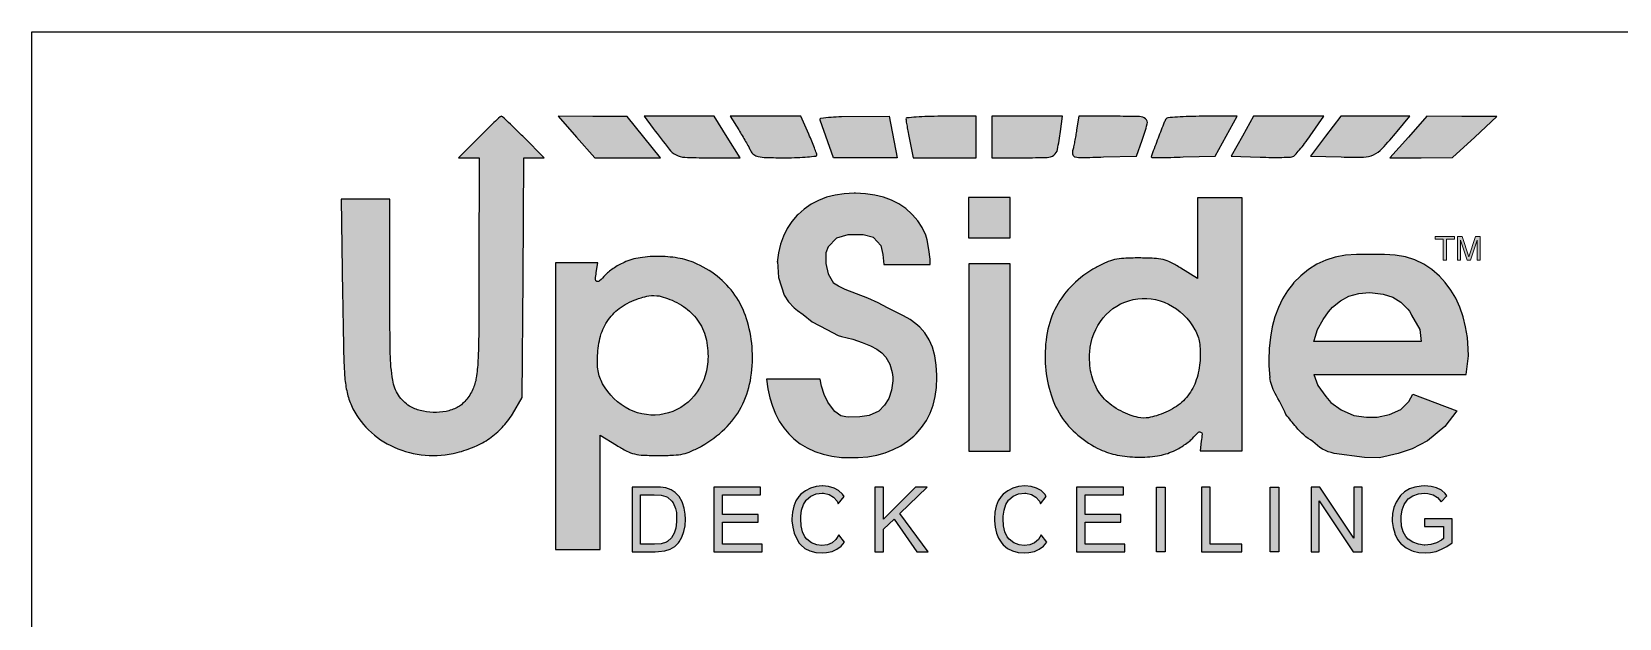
# Model space of a CAD drawing. Extents: x 0 to 216, y -5 to 280.
# Drawn here: x 0 to 123.5, y 234.3 to 280 of the extents above; entities that cross this region are included whole.
import ezdxf

# ---------------------------------------------------------------- set-up
doc = ezdxf.new("R2010")
doc.units = 0
doc.header["$LTSCALE"] = 10
doc.header["$MEASUREMENT"] = 0
doc.layers.get('0').update_dxf_attribs({"linetype": 'CONTINUOUS'})
doc.layers.add('Company LOGO$0$CADdetails-2-HATCH', color=8, linetype='CONTINUOUS', lineweight=5)
doc.layers.add('Company LOGO$0$CADdetails-8-NONPLOT', color=190, linetype='CONTINUOUS', plot=False)
doc.layers.add('Company LOGO$0$CADdetails-9-TITLEBLOCK', color=7, linetype='CONTINUOUS')

# ---------------------------------------------------------------- blocks, each defined once
blk = doc.blocks.new('Company LOGO')
at = {"layer": 'Company LOGO$0$CADdetails-2-HATCH'}
h = blk.add_hatch(color=256, dxfattribs=at)
h.dxf.hatch_style = 1
h.set_gradient(color1=(19, 55, 126), color2=(19, 55, 126), tint=1)
h.paths.add_polyline_path([(63, 273.4, 0.021493), (61.4, 273.28, 0.386009), (61.34, 273.12), (62.4, 270.19), (67.35, 270.19), (66.72, 273.42)])
h.paths.add_polyline_path([(24.36, 253.07, 0.037005), (24.54, 251.92, 0.047584), (24.87, 250.9, 0.097156), (26.21, 249, 0.087278), (28.21, 247.65, 0.084394), (30.61, 247.04, 0.082746), (33.1, 247.24, 0.039468), (34.47, 247.71, 0.050701), (35.63, 248.35, 0.052665), (36.6, 249.19, 0.063684), (37.62, 250.61), (38.15, 251.52), (38.23, 260.81), (38.3, 270.19), (39.09, 270.19), (39.87, 270.19), (38.28, 271.8, 0.004046), (37.65, 272.42, 0.006325), (37.11, 272.94, 0.002225), (36.63, 273.38, 0.187004), (36.54, 273.42, 0.187004), (36.45, 273.38, 0.002225), (35.97, 272.94, 0.006325), (35.43, 272.42, 0.004046), (34.81, 271.8), (33.21, 270.19), (34.01, 270.19), (34.81, 270.19), (34.8, 261.7, -0.001228), (34.78, 256.6, -0.0111), (34.72, 254.37, -0.025745), (34.59, 253.06, -0.068426), (34.32, 252.17, -0.035575), (34.08, 251.72, -0.063896), (33.48, 251.01, -0.067542), (33.1, 250.75, -0.073553), (32.24, 250.45, -0.053627), (31.23, 250.37, -0.053796), (30.23, 250.51, -0.075588), (29.4, 250.86, -0.114163), (28.54, 251.7, -0.100994), (28.09, 252.87, -0.037834), (27.9, 254.95, -0.003687), (27.86, 260.02), (27.86, 266.97), (25.98, 266.97), (24.09, 266.97), (24.19, 259.59, 0.001374), (24.27, 254.95, 0.014772)])
h.paths.add_polyline_path([(44.19, 260.61, 0.024475), (44.72, 261.16, -0.026424), (45.25, 261.56, -0.018147), (45.67, 261.83, -0.022448), (46.09, 262.04, -0.070607), (47.34, 262.41, -0.042334), (48.9, 262.51, -0.041926), (50.47, 262.35, -0.061951), (51.79, 261.92, -0.067236), (53.54, 260.8, -0.07524), (54.86, 259.29, -0.072345), (55.7, 257.41, -0.056046), (56.07, 255.19, -0.058933), (55.92, 252.83, -0.076377), (55.21, 250.78, -0.078413), (53.93, 249.09, -0.066301), (52.13, 247.75, -0.028219), (51.09, 247.25, -0.066749), (49.95, 247.04, -0.012008), (48.79, 247.01, -0.011184), (47.6, 247.04, -0.076174), (46.51, 247.25, -0.026953), (45.51, 247.81), (44.23, 248.6), (44.23, 244.15), (44.23, 239.7), (42.49, 239.7), (40.76, 239.7), (40.76, 250.85), (40.76, 262.01), (42.4, 262.01), (44.04, 262.01), (43.93, 261.27, 0.025786), (43.87, 260.72, 0.341586), (43.98, 260.56, 0.271765)])
h.paths.add_polyline_path([(44.98, 257.73, -0.087906), (46.01, 258.66, -0.065753), (47.41, 259.29, -0.028459), (48.43, 259.54, -0.026466), (49.46, 259.24, -0.074693), (50.89, 258.49, -0.093173), (51.92, 257.4, -0.091427), (52.5, 255.99, -0.069202), (52.61, 254.31, -0.153996), (51.56, 251.67, -0.171742), (49.22, 250.25, -0.17006), (46.49, 250.6, -0.160966), (44.34, 252.76, -0.076107), (44.07, 253.6, -0.037438), (44.02, 254.2, -0.017221), (44.04, 254.98, -0.064559), (44.32, 256.5, -0.087512)], flags=16)
h.paths.add_polyline_path([(105.69, 270.19), (108.12, 270.19), (110.55, 270.2), (112.29, 271.79), (114.02, 273.39), (111.29, 273.4), (108.57, 273.42), (107.13, 271.8)])
h.paths.add_polyline_path([(104.42, 270.42, 0.099231), (105.08, 270.9, 0.012338), (106.26, 272.24), (107.25, 273.42), (104.56, 273.42), (101.87, 273.42), (100.68, 271.87), (99.5, 270.32), (101.9, 270.25, 0.013222), (103.63, 270.24, 0.101611)])
h.paths.add_polyline_path([(97.28, 270.22, 0.004017), (97.95, 270.24, 0.084588), (98.14, 270.28, 0.121359), (98.29, 270.38, 0.008027), (98.65, 270.8, 0.011232), (99.05, 271.31, 0.008143), (99.48, 271.9), (100.54, 273.42), (97.81, 273.42), (95.08, 273.42), (94.21, 271.87), (93.34, 270.32), (95.6, 270.24, 0.004622), (96.49, 270.22, 0.006499)])
h.paths.add_polyline_path([(89.15, 273.36, 0.0048), (88.4, 273.3, 0.3135), (88.24, 273.21, 0.001515), (87.65, 271.71, 0.000677), (87.15, 270.41, 0.091302), (87.12, 270.25, 0.413802), (87.15, 270.22, 0.000794), (87.85, 270.22, 0.004441), (88.65, 270.22, 0.002661), (89.61, 270.25), (92.09, 270.32), (92.95, 271.87), (93.81, 273.42), (91.1, 273.42, 0.006579), (90.05, 273.4, 0.010254)])
h.paths.add_polyline_path([(86.4, 271.56, 0.016967), (86.8, 272.82, 0.294035), (86.67, 273.22, 0.170178), (86.2, 273.39, 0.005662), (84.18, 273.42), (81.48, 273.42), (81.31, 272.36, -0.004104), (81.24, 271.92, -0.003548), (81.15, 271.45, -0.006828), (80.99, 270.65, 0.099352), (81.02, 270.42, 0.375851), (81.26, 270.2, 0.003367), (83.41, 270.25), (85.96, 270.32)])
h.paths.add_polyline_path([(79.54, 270.4, 0.191615), (79.82, 270.83, 0.014504), (80.05, 272.24), (80.21, 273.42), (77.47, 273.42), (74.72, 273.42), (74.72, 271.8), (74.72, 270.19), (77.19, 270.19, 0.007724), (79.01, 270.22, 0.14847)])
h.paths.add_polyline_path([(73.48, 271.8), (73.48, 273.42), (70.76, 273.42, 0.007103), (69.71, 273.4, 0.011798), (68.83, 273.36, 0.005473), (68.1, 273.29, 0.474365), (68.02, 273.19, 0.00306), (68.11, 272.65, 0.006216), (68.27, 271.79), (68.59, 270.19), (71.04, 270.19), (73.48, 270.19)])
h.paths.add_polyline_path([(60.37, 270.26, 0.007459), (61.01, 270.32, 0.379893), (61.09, 270.41, 0.066455), (61.07, 270.52, 0.014024), (60.71, 271.47, 0.00534), (60.47, 272.02), (59.85, 273.42), (57.11, 273.42), (54.36, 273.42), (55.01, 272.36, -0.004274), (55.28, 271.92, -0.003871), (55.55, 271.45, -0.007056), (55.98, 270.69, 0.27854), (56.67, 270.22, 0.006133), (58.65, 270.19, 0.008346), (59.58, 270.21, 0.013842)])
h.paths.add_polyline_path([(55.12, 270.19), (54.11, 271.8), (53.1, 273.42), (50.38, 273.42), (47.66, 273.42), (48.36, 272.47, 0.007179), (49.59, 270.87, 0.103353), (50.14, 270.41, 0.113737), (50.81, 270.23, 0.009418), (52.62, 270.19)])
h.paths.add_polyline_path([(48.94, 270.19), (47.64, 271.8), (46.33, 273.41), (43.65, 273.41), (40.97, 273.42), (42.4, 271.8), (43.82, 270.19), (46.38, 270.19)])
h = blk.add_hatch(color=256, dxfattribs=at)
h.dxf.hatch_style = 1
h.set_gradient(color1=(147, 149, 152), color2=(147, 149, 152), tint=1)
h.paths.add_polyline_path([(110.72, 264.07), (109.22, 264.07), (109.22, 263.96), (109.22, 263.85), (109.84, 263.85), (109.84, 262.22), (110.09, 262.22), (110.09, 263.85), (110.72, 263.85), (110.72, 263.96)])
h.paths.add_polyline_path([(111.3, 264.07), (110.94, 264.07), (110.94, 262.22), (111.19, 262.22), (111.19, 263.78), (111.71, 262.22), (111.95, 262.22), (112.48, 263.78), (112.48, 262.22), (112.72, 262.22), (112.72, 264.07), (112.36, 264.07), (111.83, 262.49)])
h.paths.add_polyline_path([(69.5, 256.55), (69.1, 257.01), (68.8, 257.27), (68.36, 257.59), (67.84, 257.89), (67.26, 258.18), (66.6, 258.52), (65.86, 258.9), (65.05, 259.27), (63.3, 259.94), (62.79, 260.19), (62.4, 260.43), (61.97, 261.15), (61.79, 261.95), (61.79, 262.78), (61.98, 263.26), (62.63, 263.92), (63.5, 264.18), (64.71, 264.18), (65.49, 263.99), (66.08, 263.37), (66.23, 262.66), (66.3, 261.89), (69.91, 261.89), (69.9, 262.29), (69.82, 263.06), (69.69, 263.79), (69.58, 264.17), (69.29, 264.75), (68.95, 265.27), (68.55, 265.75), (68.49, 265.81), (68.01, 266.24), (67.48, 266.6), (66.9, 266.9), (66.28, 267.13), (65.6, 267.29), (64.88, 267.39), (64.1, 267.43), (63.99, 267.43), (63.23, 267.39), (62.52, 267.28), (61.85, 267.11), (61.22, 266.87), (60.65, 266.57), (60.11, 266.2), (59.63, 265.77), (59.57, 265.71), (59.14, 265.22), (58.79, 264.68), (58.49, 264.09), (58.27, 263.46), (58.1, 262.79), (58.02, 262.11), (58.1, 260.86), (58.56, 259.5), (58.9, 258.98), (59.32, 258.52), (59.6, 258.29), (60.04, 257.99), (60.74, 257.41), (61.86, 256.81), (62.75, 256.36), (63.01, 256.29), (63.89, 256.06), (64.63, 255.81), (65.26, 255.55), (65.77, 255.29), (66.15, 255.01), (66.47, 254.68), (66.77, 254.13), (66.95, 253.47), (67.01, 253.1), (67.01, 252.83), (66.91, 252.1), (66.69, 251.46), (66.36, 250.92), (65.91, 250.47), (65.17, 250.13), (64.43, 250.03), (63.59, 249.99), (63.35, 250.02), (62.97, 250.11), (62.49, 250.45), (62.3, 250.66), (61.95, 251.17), (61.66, 251.75), (61.46, 252.4), (61.34, 252.96), (57.18, 252.96), (57.28, 252.21), (57.43, 251.51), (57.63, 250.85), (57.88, 250.25), (58.17, 249.68), (58.52, 249.17), (58.92, 248.69), (59.3, 248.32), (59.8, 247.93), (60.35, 247.6), (60.94, 247.33), (61.59, 247.11), (62.27, 246.97), (63.01, 246.87), (63.78, 246.85), (64.3, 246.85), (65.05, 246.92), (65.76, 247.04), (66.42, 247.23), (67.04, 247.47), (67.62, 247.76), (68.16, 248.12), (68.65, 248.53), (68.82, 248.69), (69.25, 249.19), (69.62, 249.73), (69.91, 250.31), (70.14, 250.94), (70.31, 251.61), (70.41, 252.32), (70.44, 253.09), (70.44, 253.26), (70.39, 254.05), (70.27, 254.78), (70.09, 255.44), (69.83, 256.03)])
h.paths.add_polyline_path([(76.14, 261.93), (72.92, 261.93), (72.92, 247.35), (76.14, 247.35)])
h.paths.add_polyline_path([(91.07, 248.68, 0.341586), (90.96, 248.84, 0.271765), (90.75, 248.79, 0.019767), (90.32, 248.35, -0.044236), (90.07, 248.11, -0.018515), (89.69, 247.84, -0.018147), (89.27, 247.57, -0.022448), (88.85, 247.36, -0.070607), (87.6, 246.99, -0.042356), (86.04, 246.89, -0.041905), (84.47, 247.05, -0.061951), (83.15, 247.48, -0.067236), (81.4, 248.6, -0.07524), (80.08, 250.11, -0.072345), (79.24, 251.99, -0.056046), (78.87, 254.21, -0.058932), (79.02, 256.57, -0.076367), (79.73, 258.61, -0.078425), (81.01, 260.31, -0.066301), (82.82, 261.65, -0.02205), (83.62, 262.05, -0.05014), (84.26, 262.26, -0.042333), (84.99, 262.36, -0.012008), (86.15, 262.39, -0.011184), (87.34, 262.36, -0.048248), (88.04, 262.26, -0.058319), (88.64, 262.04, -0.021396), (89.43, 261.59), (90.71, 260.8), (90.71, 265.25), (90.71, 267.07), (94.19, 267.07), (94.19, 258.55), (94.19, 247.39), (92.55, 247.39), (90.91, 247.39), (91.01, 248.13, 0.025786)])
h.paths.add_polyline_path([(85.72, 259.15, -0.170022), (88.45, 258.8, -0.15121), (90.52, 256.8, -0.040421), (90.74, 256.31, -0.045193), (90.87, 255.8, -0.037438), (90.92, 255.2, -0.017221), (90.91, 254.42, -0.064559), (90.62, 252.9, -0.087512), (89.96, 251.67, -0.087906), (88.93, 250.74, -0.065754), (87.53, 250.11, -0.01726), (86.91, 249.95, -0.068076), (86.11, 249.97, -0.016174), (85.48, 250.16, -0.074693), (84.05, 250.91, -0.093172), (83.02, 252, -0.091428), (82.44, 253.41, -0.069202), (82.33, 255.08, -0.153996), (83.38, 257.73, -0.171781)], flags=16)
h.paths.add_polyline_path([(109.55, 260.97), (108.96, 261.49), (108.32, 261.91), (107.63, 262.25), (106.89, 262.48), (106.1, 262.62), (105.26, 262.67), (103.08, 262.67), (102.23, 262.6), (101.44, 262.45), (100.69, 262.21), (99.99, 261.9), (99.34, 261.49), (98.75, 261.01), (98.19, 260.45), (98.18, 260.42), (97.73, 259.84), (97.34, 259.21), (97.01, 258.53), (96.74, 257.81), (96.53, 257.03), (96.39, 256.22), (96.29, 255.35), (96.27, 254.43), (96.27, 253.99), (96.34, 253.09, 0.082895), (96.75, 251.85, -0.024793), (97.6, 250.21, 0.011606), (98.39, 249.24, 0.096461), (99.69, 248.11, 0.159443), (101.36, 247.18), (103.71, 246.87), (104.89, 246.84), (106.32, 247.17), (107.41, 247.52), (108.61, 248.15), (109.95, 249.28), (110.89, 250.49), (107.46, 251.79), (107.16, 251.21), (106.53, 250.59), (105.66, 250.2), (104.7, 250), (103.86, 250), (102.89, 250.14), (101.89, 250.58), (101.08, 251.13), (100.69, 251.61), (100.09, 252.46), (99.78, 253.31), (111.61, 253.31), (111.8, 254.76), (111.79, 255.33), (111.72, 256.21), (111.58, 257.04), (111.39, 257.82), (111.13, 258.56), (110.82, 259.25), (110.44, 259.89), (110, 260.48)])
h.paths.add_polyline_path([(103.26, 259.62), (104.09, 259.69), (104.33, 259.68), (105.17, 259.58), (105.91, 259.33), (106.55, 258.94), (107.07, 258.4), (107.2, 258.25), (107.38, 257.94), (108.01, 256.81), (108.11, 255.88), (99.78, 255.88), (99.79, 255.96), (100.04, 256.83), (100.5, 257.6), (100.91, 258.21), (101.23, 258.57), (101.83, 259.06), (102.5, 259.41)], flags=16)
h.paths.add_polyline_path([(76.13, 267.1), (72.9, 267.1), (72.9, 263.95), (76.13, 263.95)])
h = blk.add_hatch(color=256, dxfattribs=at)
h.dxf.hatch_style = 1
h.set_gradient(color1=(53, 53, 54), color2=(53, 53, 54), tint=1)
h.paths.add_polyline_path([(49.76, 244.34), (49.33, 244.49), (48.94, 244.54), (48.44, 244.55), (46.71, 244.55), (46.71, 239.52), (48.52, 239.52), (48.76, 239.53), (49.26, 239.6), (49.69, 239.73), (50.05, 239.94), (50.33, 240.22), (50.38, 240.3), (50.6, 240.66), (50.74, 241.09), (50.84, 241.55), (50.87, 242.07), (50.85, 242.46), (50.78, 242.92), (50.65, 243.33), (50.62, 243.4), (50.37, 243.82), (50.07, 244.14)])
h.paths.add_polyline_path([(47.38, 243.96), (48.44, 243.96), (48.97, 243.93), (49.35, 243.83), (49.47, 243.77), (49.82, 243.47), (49.91, 243.33), (50.1, 242.89), (50.16, 242.57), (50.18, 242.08), (50.18, 241.85), (50.12, 241.37), (50, 240.96), (49.79, 240.6), (49.46, 240.31), (49.39, 240.27), (48.98, 240.15), (48.45, 240.11), (47.38, 240.11)], flags=16)
h.paths.add_polyline_path([(56.71, 244.55), (53.08, 244.55), (53.08, 239.52), (56.83, 239.52), (56.83, 240.11), (53.74, 240.11), (53.74, 241.83), (56.52, 241.83), (56.52, 242.42), (53.74, 242.42), (53.74, 243.96), (56.71, 243.96)])
h.paths.add_polyline_path([(69.67, 244.55), (68.77, 244.55), (66.28, 242.06), (66.28, 244.55), (65.6, 244.55), (65.6, 239.52), (66.28, 239.52), (66.28, 241.27), (67.1, 242.06), (68.88, 239.52), (69.76, 239.52), (67.56, 242.51)])
h.paths.add_polyline_path([(62.79, 244.29), (62.43, 244.48), (62.01, 244.6), (61.53, 244.64), (61.52, 244.64), (61.04, 244.6), (60.6, 244.48), (60.21, 244.27), (59.84, 244), (59.69, 243.83), (59.45, 243.48), (59.29, 243.07), (59.19, 242.61), (59.16, 242.08), (59.16, 241.92), (59.22, 241.43), (59.33, 240.98), (59.5, 240.57), (59.73, 240.2), (59.85, 240.05), (60.17, 239.78), (60.56, 239.59), (61.01, 239.47), (61.52, 239.44), (61.85, 239.46), (62.28, 239.55), (62.65, 239.71), (62.98, 239.95), (63.24, 240.26), (62.8, 240.85), (62.58, 240.48), (62.29, 240.22), (61.92, 240.06), (61.47, 240), (61.08, 240.05), (60.67, 240.21), (60.31, 240.5), (60.16, 240.69), (59.99, 241.07), (59.88, 241.53), (59.84, 242.08), (59.85, 242.28), (59.91, 242.77), (60.06, 243.19), (60.27, 243.55), (60.3, 243.57), (60.62, 243.85), (61.03, 244.02), (61.52, 244.07), (61.62, 244.07), (62.04, 243.99), (62.39, 243.78), (62.67, 243.46), (62.76, 243.26), (63.21, 243.83), (63.09, 244.01)])
h.paths.add_polyline_path([(84.95, 244.55), (81.31, 244.55), (81.31, 239.52), (85.06, 239.52), (85.06, 240.11), (81.97, 240.11), (81.97, 241.83), (84.76, 241.83), (84.76, 242.42), (81.97, 242.42), (81.97, 243.96), (84.95, 243.96)])
h.paths.add_polyline_path([(78.54, 244.29), (78.18, 244.48), (77.76, 244.6), (77.28, 244.64), (77.27, 244.64), (76.79, 244.6), (76.35, 244.48), (75.95, 244.27), (75.59, 244), (75.43, 243.83), (75.2, 243.48), (75.04, 243.07), (74.94, 242.61), (74.91, 242.08), (74.91, 241.92), (74.96, 241.43), (75.07, 240.98), (75.24, 240.57), (75.48, 240.2), (75.6, 240.05), (75.92, 239.78), (76.31, 239.59), (76.75, 239.47), (77.27, 239.44), (77.6, 239.46), (78.03, 239.55), (78.4, 239.71), (78.73, 239.95), (78.99, 240.26), (78.55, 240.85), (78.33, 240.48), (78.04, 240.22), (77.66, 240.06), (77.22, 240), (76.83, 240.05), (76.42, 240.21), (76.06, 240.5), (75.9, 240.69), (75.73, 241.07), (75.62, 241.53), (75.59, 242.08), (75.6, 242.28), (75.66, 242.77), (75.81, 243.19), (76.02, 243.55), (76.04, 243.57), (76.37, 243.85), (76.78, 244.02), (77.27, 244.07), (77.36, 244.07), (77.79, 243.99), (78.14, 243.78), (78.41, 243.46), (78.51, 243.26), (78.95, 243.83), (78.84, 244.01)])
h.paths.add_polyline_path([(97.04, 244.55), (96.38, 244.55), (96.38, 239.52), (97.04, 239.52)])
h.paths.add_polyline_path([(91.69, 244.55), (91.02, 244.55), (91.02, 239.52), (94.17, 239.52), (94.17, 240.11), (91.69, 240.11)])
h.paths.add_polyline_path([(88.19, 244.55), (87.53, 244.55), (87.53, 239.52), (88.19, 239.52)])
h.paths.add_polyline_path([(107.47, 243.87), (107.9, 244.02), (108.39, 244.07), (108.63, 244.05), (109.06, 243.95), (109.4, 243.74), (109.67, 243.41), (110.11, 243.88), (110, 244.05), (109.69, 244.31), (109.32, 244.49), (108.89, 244.6), (108.39, 244.64), (108.11, 244.63), (107.63, 244.55), (107.21, 244.41), (106.83, 244.19), (106.52, 243.9), (106.4, 243.75), (106.17, 243.38), (106, 242.97), (105.9, 242.51), (105.87, 242.01), (105.87, 241.87), (105.93, 241.4), (106.06, 240.96), (106.08, 240.91), (106.29, 240.48), (106.59, 240.1), (106.94, 239.82), (107.37, 239.61), (107.5, 239.57), (107.94, 239.47), (108.44, 239.44), (108.84, 239.46), (109.28, 239.55), (109.7, 239.71), (110.12, 239.93), (110.52, 240.22), (110.52, 242.09), (108.39, 242.09), (108.39, 241.49), (109.87, 241.49), (109.87, 240.55), (109.71, 240.43), (109.32, 240.21), (108.88, 240.08), (108.4, 240.04), (108.36, 240.04), (107.9, 240.1), (107.47, 240.26), (107.1, 240.51), (106.92, 240.71), (106.72, 241.07), (106.6, 241.52), (106.56, 242.06), (106.56, 242.3), (106.64, 242.78), (106.8, 243.2), (107.03, 243.54), (107.12, 243.63)])
h.paths.add_polyline_path([(100.24, 244.55), (99.56, 244.55), (99.56, 239.52), (100.19, 239.52), (100.19, 243.48), (102.84, 239.52), (103.52, 239.52), (103.52, 244.55), (102.88, 244.55), (102.88, 240.59)])
at = {"layer": 'Company LOGO$0$CADdetails-8-NONPLOT'}
for p, q in [((61.22, 266.87), (60.65, 266.57)), ((61.85, 267.11), (61.22, 266.87)), ((62.52, 267.28), (61.85, 267.11)), ((63.23, 267.39), (62.52, 267.28)), ((63.99, 267.43), (63.23, 267.39)), ((64.1, 267.43), (63.99, 267.43)), ((64.88, 267.39), (64.1, 267.43)), ((65.6, 267.29), (64.88, 267.39)), ((66.28, 267.13), (65.6, 267.29)), ((66.9, 266.9), (66.28, 267.13)), ((67.48, 266.6), (66.9, 266.9)), ((59.57, 265.71), (59.14, 265.22)), ((59.63, 265.77), (59.57, 265.71)), ((60.11, 266.2), (59.63, 265.77)), ((60.65, 266.57), (60.11, 266.2)), ((68.01, 266.24), (67.48, 266.6)), ((68.49, 265.81), (68.01, 266.24)), ((68.55, 265.75), (68.49, 265.81)), ((68.95, 265.27), (68.55, 265.75)), ((58.79, 264.68), (58.49, 264.09)), ((59.14, 265.22), (58.79, 264.68)), ((69.29, 264.75), (68.95, 265.27)), ((69.58, 264.17), (69.29, 264.75)), ((58.27, 263.46), (58.1, 262.79)), ((58.49, 264.09), (58.27, 263.46)), ((65.49, 263.99), (64.71, 264.18)), ((65.49, 263.99), (66.08, 263.37)), ((66.08, 263.37), (66.23, 262.66)), ((69.69, 263.79), (69.58, 264.17)), ((69.82, 263.06), (69.69, 263.79)), ((58.1, 262.79), (58.01, 262.06)), ((66.23, 262.66), (66.3, 261.89)), ((69.9, 262.29), (69.82, 263.06)), ((69.91, 261.89), (69.9, 262.29)), ((99.99, 261.9), (99.34, 261.49)), ((100.69, 262.21), (99.99, 261.9)), ((101.44, 262.45), (100.69, 262.21)), ((102.23, 262.6), (101.44, 262.45)), ((103.08, 262.67), (102.23, 262.6)), ((105.26, 262.67), (103.08, 262.67)), ((106.1, 262.62), (105.26, 262.67)), ((106.89, 262.48), (106.1, 262.62)), ((107.63, 262.25), (106.89, 262.48)), ((108.32, 261.91), (107.63, 262.25)), ((108.96, 261.49), (108.32, 261.91)), ((66.3, 261.89), (69.91, 261.89)), ((98.75, 261.01), (98.19, 260.45)), ((99.34, 261.49), (98.75, 261.01)), ((109.55, 260.97), (108.96, 261.49)), ((110, 260.48), (109.55, 260.97)), ((58.56, 259.5), (58.9, 258.98)), ((62.79, 260.19), (62.4, 260.43)), ((63.3, 259.94), (62.79, 260.19)), ((65.05, 259.27), (63.3, 259.94)), ((97.73, 259.84), (97.34, 259.21)), ((98.18, 260.42), (97.73, 259.84)), ((98.19, 260.45), (98.18, 260.42)), ((102.5, 259.41), (103.26, 259.62)), ((103.26, 259.62), (104.09, 259.69)), ((104.09, 259.69), (104.33, 259.68)), ((104.33, 259.68), (105.17, 259.58)), ((105.17, 259.58), (105.91, 259.33)), ((110.44, 259.89), (110, 260.48)), ((110.82, 259.25), (110.44, 259.89)), ((58.9, 258.98), (59.32, 258.52)), ((59.32, 258.52), (59.6, 258.29)), ((59.6, 258.29), (60.04, 257.99)), ((65.86, 258.9), (65.05, 259.27)), ((66.6, 258.52), (65.86, 258.9)), ((67.26, 258.18), (66.6, 258.52)), ((97.01, 258.53), (96.74, 257.81)), ((97.34, 259.21), (97.01, 258.53)), ((100.5, 257.6), (100.91, 258.21)), ((100.91, 258.21), (101.23, 258.57)), ((101.23, 258.57), (101.83, 259.06)), ((101.83, 259.06), (102.5, 259.41)), ((105.91, 259.33), (106.55, 258.94)), ((106.55, 258.94), (107.07, 258.4)), ((107.07, 258.4), (107.2, 258.25)), ((107.2, 258.25), (107.55, 257.63)), ((111.13, 258.56), (110.82, 259.25)), ((111.39, 257.82), (111.13, 258.56)), ((60.04, 257.99), (60.74, 257.41)), ((60.74, 257.41), (61.86, 256.81)), ((67.84, 257.89), (67.26, 258.18)), ((68.36, 257.59), (67.84, 257.89)), ((68.8, 257.27), (68.36, 257.59)), ((69.1, 257.01), (68.8, 257.27)), ((69.5, 256.55), (69.1, 257.01)), ((96.53, 257.03), (96.39, 256.22)), ((96.74, 257.81), (96.53, 257.03)), ((100.04, 256.83), (100.5, 257.6)), ((107.38, 257.94), (108.01, 256.81)), ((111.58, 257.04), (111.39, 257.82)), ((111.72, 256.21), (111.58, 257.04)), ((61.86, 256.81), (62.75, 256.36)), ((62.75, 256.36), (63.01, 256.29)), ((63.01, 256.29), (63.89, 256.06)), ((63.89, 256.06), (64.63, 255.81)), ((64.63, 255.81), (65.26, 255.55)), ((69.83, 256.03), (69.5, 256.55)), ((70.09, 255.44), (69.83, 256.03)), ((96.39, 256.22), (96.29, 255.35)), ((99.78, 255.88), (99.79, 255.96)), ((108.11, 255.88), (99.78, 255.88)), ((99.79, 255.96), (100.04, 256.83)), ((108.01, 256.81), (108.11, 255.88)), ((111.79, 255.33), (111.72, 256.21)), ((65.26, 255.55), (65.77, 255.29)), ((65.77, 255.29), (66.15, 255.01)), ((66.15, 255.01), (66.47, 254.68)), ((66.47, 254.68), (66.77, 254.13)), ((70.27, 254.78), (70.09, 255.44)), ((70.39, 254.05), (70.27, 254.78)), ((96.29, 255.35), (96.27, 254.43)), ((111.61, 253.31), (111.8, 254.76)), ((111.8, 254.76), (111.79, 255.33)), ((66.77, 254.13), (66.95, 253.47)), ((66.95, 253.47), (67.01, 253.1)), ((70.44, 253.26), (70.39, 254.05)), ((70.44, 253.09), (70.44, 253.26)), ((96.27, 254.43), (96.27, 253.99)), ((96.27, 253.99), (96.34, 253.09)), ((99.78, 253.31), (111.61, 253.31)), ((61.34, 252.96), (57.18, 252.96)), ((57.18, 252.96), (57.28, 252.21)), ((57.28, 252.21), (57.43, 251.51)), ((61.46, 252.4), (61.34, 252.96)), ((61.66, 251.75), (61.46, 252.4)), ((66.91, 252.1), (66.69, 251.46)), ((67.01, 252.83), (66.91, 252.1)), ((67.01, 253.1), (67.01, 252.83)), ((70.31, 251.61), (70.41, 252.32)), ((70.41, 252.32), (70.44, 253.09)), ((57.43, 251.51), (57.63, 250.85)), ((57.63, 250.85), (57.88, 250.25)), ((61.95, 251.17), (61.66, 251.75)), ((62.3, 250.66), (61.95, 251.17)), ((66.36, 250.92), (65.91, 250.47)), ((66.69, 251.46), (66.36, 250.92)), ((69.91, 250.31), (70.14, 250.94)), ((70.14, 250.94), (70.31, 251.61)), ((57.88, 250.25), (58.17, 249.68)), ((58.17, 249.68), (58.52, 249.17)), ((62.49, 250.45), (62.3, 250.66)), ((62.97, 250.11), (62.49, 250.45)), ((63.35, 250.02), (62.97, 250.11)), ((63.59, 249.99), (63.35, 250.02)), ((64.43, 250.03), (63.59, 249.99)), ((65.17, 250.13), (64.43, 250.03)), ((65.91, 250.47), (65.17, 250.13)), ((69.25, 249.19), (69.62, 249.73)), ((69.62, 249.73), (69.91, 250.31)), ((58.52, 249.17), (58.92, 248.69)), ((58.92, 248.69), (59.3, 248.32)), ((59.3, 248.32), (59.8, 247.93)), ((68.16, 248.12), (68.65, 248.53)), ((68.65, 248.53), (68.82, 248.69)), ((68.82, 248.69), (69.25, 249.19)), ((59.8, 247.93), (60.35, 247.6)), ((60.35, 247.6), (60.94, 247.33)), ((60.94, 247.33), (61.59, 247.11)), ((61.59, 247.11), (62.27, 246.97)), ((65.76, 247.04), (66.42, 247.23)), ((66.42, 247.23), (67.04, 247.47)), ((67.04, 247.47), (67.62, 247.76)), ((67.62, 247.76), (68.16, 248.12)), ((62.27, 246.97), (63.01, 246.87)), ((63.01, 246.87), (63.78, 246.85)), ((63.78, 246.85), (64.3, 246.85)), ((64.3, 246.85), (65.05, 246.92)), ((65.05, 246.92), (65.76, 247.04)), ((61.04, 244.6), (60.6, 244.48)), ((61.52, 244.64), (61.04, 244.6)), ((61.53, 244.64), (61.52, 244.64)), ((62.01, 244.6), (61.53, 244.64)), ((62.43, 244.48), (62.01, 244.6)), ((76.79, 244.6), (76.35, 244.48)), ((77.27, 244.64), (76.79, 244.6)), ((77.28, 244.64), (77.27, 244.64)), ((77.76, 244.6), (77.28, 244.64)), ((78.18, 244.48), (77.76, 244.6)), ((108.11, 244.63), (107.63, 244.55)), ((108.39, 244.64), (108.11, 244.63)), ((108.89, 244.6), (108.39, 244.64)), ((109.32, 244.49), (108.89, 244.6)), ((48.44, 244.55), (46.71, 244.55)), ((46.71, 244.55), (46.71, 239.52)), ((47.38, 240.11), (47.38, 243.96)), ((47.38, 243.96), (48.44, 243.96)), ((48.94, 244.54), (48.44, 244.55)), ((48.44, 243.96), (48.97, 243.93)), ((49.33, 244.49), (48.94, 244.54)), ((48.97, 243.93), (49.35, 243.83)), ((49.76, 244.34), (49.33, 244.49)), ((49.35, 243.83), (49.47, 243.77)), ((49.47, 243.77), (49.82, 243.47)), ((50.07, 244.14), (49.76, 244.34)), ((49.82, 243.47), (49.91, 243.33)), ((50.37, 243.82), (50.07, 244.14)), ((50.62, 243.4), (50.37, 243.82)), ((50.65, 243.33), (50.62, 243.4)), ((59.45, 243.48), (59.29, 243.07)), ((59.69, 243.83), (59.45, 243.48)), ((59.84, 244), (59.69, 243.83)), ((60.21, 244.27), (59.84, 244)), ((60.06, 243.19), (60.27, 243.55)), ((60.6, 244.48), (60.21, 244.27)), ((60.27, 243.55), (60.3, 243.57)), ((60.3, 243.57), (60.62, 243.85)), ((60.62, 243.85), (61.03, 244.02)), ((61.03, 244.02), (61.52, 244.07)), ((61.52, 244.07), (61.62, 244.07)), ((61.62, 244.07), (62.04, 243.99)), ((62.04, 243.99), (62.39, 243.78)), ((62.39, 243.78), (62.67, 243.46)), ((62.79, 244.29), (62.43, 244.48)), ((62.67, 243.46), (62.76, 243.26)), ((62.76, 243.26), (63.21, 243.83)), ((63.09, 244.01), (62.79, 244.29)), ((63.21, 243.83), (63.09, 244.01)), ((66.28, 244.55), (65.6, 244.55)), ((65.6, 244.55), (65.6, 239.52)), ((68.77, 244.55), (66.28, 242.06)), ((66.28, 242.06), (66.28, 244.55)), ((67.56, 242.51), (69.67, 244.55)), ((69.67, 244.55), (68.77, 244.55)), ((75.2, 243.48), (75.04, 243.07)), ((75.43, 243.83), (75.2, 243.48)), ((75.59, 244), (75.43, 243.83)), ((75.95, 244.27), (75.59, 244)), ((75.81, 243.19), (76.02, 243.55)), ((76.35, 244.48), (75.95, 244.27)), ((76.02, 243.55), (76.04, 243.57)), ((76.04, 243.57), (76.37, 243.85)), ((76.37, 243.85), (76.78, 244.02)), ((76.78, 244.02), (77.27, 244.07)), ((77.27, 244.07), (77.36, 244.07)), ((77.36, 244.07), (77.79, 243.99)), ((77.79, 243.99), (78.14, 243.78)), ((78.14, 243.78), (78.41, 243.46)), ((78.54, 244.29), (78.18, 244.48)), ((78.41, 243.46), (78.51, 243.26)), ((78.51, 243.26), (78.95, 243.83)), ((78.84, 244.01), (78.54, 244.29)), ((78.95, 243.83), (78.84, 244.01)), ((100.24, 244.55), (99.56, 244.55)), ((99.56, 244.55), (99.56, 239.52)), ((100.19, 239.52), (100.19, 243.48)), ((100.19, 243.48), (102.84, 239.52)), ((102.88, 240.59), (100.24, 244.55)), ((103.52, 244.55), (102.88, 244.55)), ((102.88, 244.55), (102.88, 240.59)), ((103.52, 239.52), (103.52, 244.55)), ((106.17, 243.38), (106, 242.97)), ((106.4, 243.75), (106.17, 243.38)), ((106.52, 243.9), (106.4, 243.75)), ((106.83, 244.19), (106.52, 243.9)), ((106.8, 243.2), (107.03, 243.54)), ((107.21, 244.41), (106.83, 244.19)), ((107.03, 243.54), (107.12, 243.63)), ((107.12, 243.63), (107.47, 243.87)), ((107.63, 244.55), (107.21, 244.41)), ((107.47, 243.87), (107.9, 244.02)), ((107.9, 244.02), (108.39, 244.07)), ((108.39, 244.07), (108.63, 244.05)), ((108.63, 244.05), (109.06, 243.95)), ((109.06, 243.95), (109.4, 243.74)), ((109.69, 244.31), (109.32, 244.49)), ((109.4, 243.74), (109.67, 243.41)), ((109.67, 243.41), (110.11, 243.88)), ((110, 244.05), (109.69, 244.31)), ((110.11, 243.88), (110, 244.05)), ((49.91, 243.33), (50.1, 242.89)), ((50.1, 242.89), (50.16, 242.57)), ((50.16, 242.57), (50.18, 242.08)), ((50.78, 242.92), (50.65, 243.33)), ((50.85, 242.46), (50.78, 242.92)), ((50.87, 242.07), (50.85, 242.46)), ((59.19, 242.61), (59.16, 242.08)), ((59.29, 243.07), (59.19, 242.61)), ((59.84, 242.08), (59.85, 242.28)), ((59.85, 242.28), (59.91, 242.77)), ((59.91, 242.77), (60.06, 243.19)), ((69.76, 239.52), (67.56, 242.51)), ((74.94, 242.61), (74.91, 242.08)), ((75.04, 243.07), (74.94, 242.61)), ((75.59, 242.08), (75.6, 242.28)), ((75.6, 242.28), (75.66, 242.77)), ((75.66, 242.77), (75.81, 243.19)), ((105.9, 242.51), (105.87, 242.01)), ((106, 242.97), (105.9, 242.51)), ((106.56, 242.3), (106.64, 242.78)), ((106.56, 242.06), (106.56, 242.3)), ((106.64, 242.78), (106.8, 243.2)), ((50, 240.96), (49.79, 240.6)), ((50.12, 241.37), (50, 240.96)), ((50.18, 241.85), (50.12, 241.37)), ((50.18, 242.08), (50.18, 241.85)), ((50.6, 240.66), (50.74, 241.09)), ((50.74, 241.09), (50.84, 241.55)), ((50.84, 241.55), (50.87, 242.07)), ((59.16, 242.08), (59.16, 241.92)), ((59.16, 241.92), (59.22, 241.43)), ((59.22, 241.43), (59.33, 240.98)), ((59.33, 240.98), (59.5, 240.57)), ((59.88, 241.53), (59.84, 242.08)), ((59.99, 241.07), (59.88, 241.53)), ((60.16, 240.69), (59.99, 241.07)), ((66.28, 241.27), (67.1, 242.06)), ((66.28, 239.52), (66.28, 241.27)), ((67.1, 242.06), (68.88, 239.52)), ((74.91, 242.08), (74.91, 241.92)), ((74.91, 241.92), (74.96, 241.43)), ((74.96, 241.43), (75.07, 240.98)), ((75.07, 240.98), (75.24, 240.57)), ((75.62, 241.53), (75.59, 242.08)), ((75.73, 241.07), (75.62, 241.53)), ((75.9, 240.69), (75.73, 241.07)), ((105.87, 242.01), (105.87, 241.87)), ((105.87, 241.87), (105.93, 241.4)), ((105.93, 241.4), (106.06, 240.96)), ((106.06, 240.96), (106.08, 240.91)), ((106.08, 240.91), (106.29, 240.48)), ((106.6, 241.52), (106.56, 242.06)), ((106.72, 241.07), (106.6, 241.52)), ((106.92, 240.71), (106.72, 241.07)), ((110.52, 242.09), (108.39, 242.09)), ((108.39, 242.09), (108.39, 241.49)), ((108.39, 241.49), (109.87, 241.49)), ((109.87, 241.49), (109.87, 240.55)), ((110.52, 240.22), (110.52, 242.09)), ((48.45, 240.11), (47.38, 240.11)), ((48.98, 240.15), (48.45, 240.11)), ((49.39, 240.27), (48.98, 240.15)), ((49.26, 239.6), (49.69, 239.73)), ((49.46, 240.31), (49.39, 240.27)), ((49.79, 240.6), (49.46, 240.31)), ((49.69, 239.73), (50.05, 239.94)), ((50.05, 239.94), (50.33, 240.22)), ((50.33, 240.22), (50.38, 240.3)), ((50.38, 240.3), (50.6, 240.66)), ((59.5, 240.57), (59.73, 240.2)), ((59.73, 240.2), (59.85, 240.05)), ((59.85, 240.05), (60.17, 239.78)), ((60.31, 240.5), (60.16, 240.69)), ((60.17, 239.78), (60.56, 239.59)), ((60.67, 240.21), (60.31, 240.5)), ((61.08, 240.05), (60.67, 240.21)), ((61.47, 240), (61.08, 240.05)), ((61.92, 240.06), (61.47, 240)), ((62.29, 240.22), (61.92, 240.06)), ((62.28, 239.55), (62.65, 239.71)), ((62.58, 240.48), (62.29, 240.22)), ((62.8, 240.85), (62.58, 240.48)), ((62.65, 239.71), (62.98, 239.95)), ((63.24, 240.26), (62.8, 240.85)), ((62.98, 239.95), (63.24, 240.26)), ((75.24, 240.57), (75.48, 240.2)), ((75.48, 240.2), (75.6, 240.05)), ((75.6, 240.05), (75.92, 239.78)), ((76.06, 240.5), (75.9, 240.69)), ((75.92, 239.78), (76.31, 239.59)), ((76.42, 240.21), (76.06, 240.5)), ((76.83, 240.05), (76.42, 240.21)), ((77.22, 240), (76.83, 240.05)), ((77.66, 240.06), (77.22, 240)), ((78.04, 240.22), (77.66, 240.06)), ((78.03, 239.55), (78.4, 239.71)), ((78.33, 240.48), (78.04, 240.22)), ((78.55, 240.85), (78.33, 240.48)), ((78.4, 239.71), (78.73, 239.95)), ((78.99, 240.26), (78.55, 240.85)), ((78.73, 239.95), (78.99, 240.26)), ((106.29, 240.48), (106.57, 240.12)), ((106.57, 240.12), (106.58, 240.1)), ((106.58, 240.1), (106.94, 239.82)), ((107.1, 240.51), (106.92, 240.71)), ((106.94, 239.82), (107.37, 239.61)), ((107.47, 240.26), (107.1, 240.51)), ((107.9, 240.1), (107.47, 240.26)), ((108.36, 240.04), (107.9, 240.1)), ((108.4, 240.04), (108.36, 240.04)), ((108.88, 240.08), (108.4, 240.04)), ((109.32, 240.21), (108.88, 240.08)), ((109.28, 239.55), (109.7, 239.71)), ((109.71, 240.43), (109.32, 240.21)), ((109.7, 239.71), (110.12, 239.93)), ((109.87, 240.55), (109.71, 240.43)), ((110.12, 239.93), (110.52, 240.22)), ((46.71, 239.52), (48.52, 239.52)), ((48.52, 239.52), (48.76, 239.53)), ((48.76, 239.53), (49.26, 239.6)), ((60.56, 239.59), (61.01, 239.47)), ((61.01, 239.47), (61.52, 239.44)), ((61.52, 239.44), (61.85, 239.46)), ((61.85, 239.46), (62.28, 239.55)), ((65.6, 239.52), (66.28, 239.52)), ((68.88, 239.52), (69.76, 239.52)), ((76.31, 239.59), (76.75, 239.47)), ((76.75, 239.47), (77.27, 239.44)), ((77.27, 239.44), (77.6, 239.46)), ((77.6, 239.46), (78.03, 239.55)), ((99.56, 239.52), (100.19, 239.52)), ((102.84, 239.52), (103.52, 239.52)), ((107.37, 239.61), (107.5, 239.57)), ((107.5, 239.57), (107.94, 239.47)), ((107.94, 239.47), (108.44, 239.44)), ((108.44, 239.44), (108.84, 239.46)), ((108.84, 239.46), (109.28, 239.55))]:
    blk.add_line(p, q, dxfattribs=at)
at = {"layer": 'Company LOGO$0$CADdetails-8-NONPLOT', "lineweight": 0}
for p, q in [((111.3, 264.07), (110.94, 264.07)), ((110.94, 264.07), (110.94, 262.22)), ((111.19, 262.22), (111.19, 263.78)), ((111.19, 263.78), (111.71, 262.22)), ((111.83, 262.49), (111.3, 264.07)), ((112.36, 264.07), (111.83, 262.49)), ((111.95, 262.22), (112.48, 263.78)), ((112.72, 264.07), (112.36, 264.07)), ((112.48, 263.78), (112.48, 263.78)), ((112.48, 263.78), (112.48, 262.22)), ((112.72, 262.22), (112.72, 264.07)), ((110.94, 262.22), (111.19, 262.22)), ((111.71, 262.22), (111.95, 262.22)), ((112.48, 262.22), (112.72, 262.22))]:
    blk.add_line(p, q, dxfattribs=at)
at = {"layer": 'Company LOGO$0$CADdetails-8-NONPLOT'}
for points in [[(34.81, 271.8), (33.21, 270.19), (34.01, 270.19), (34.81, 270.19), (34.8, 261.7, -0.001228), (34.78, 256.6, -0.0111), (34.72, 254.37, -0.025745), (34.59, 253.06, -0.068426), (34.32, 252.17, -0.035575), (34.08, 251.72, -0.035059), (33.78, 251.31, -0.037077), (33.44, 250.97, -0.059244), (33.1, 250.75, -0.073552), (32.24, 250.45, -0.053628), (31.23, 250.37, -0.053796), (30.23, 250.51, -0.075592), (29.4, 250.86, -0.114158), (28.54, 251.7, -0.100994), (28.09, 252.87, -0.037834), (27.9, 254.95, -0.003687), (27.86, 260.02), (27.86, 266.97), (25.98, 266.97), (24.09, 266.97), (24.19, 259.59, 0.001374), (24.27, 254.95, 0.014772), (24.36, 253.07, 0.037005), (24.54, 251.92, 0.047584), (24.87, 250.9, 0.097157), (26.21, 249, 0.087278), (28.21, 247.65, 0.084393), (30.61, 247.04, 0.082746), (33.1, 247.24, 0.039467), (34.47, 247.71, 0.050702), (35.63, 248.35, 0.05267), (36.6, 249.19, 0.048131), (37.41, 250.24), (38.15, 251.52), (38.23, 260.81), (38.3, 270.19), (39.09, 270.19), (39.87, 270.19), (38.28, 271.8, 0.004046), (37.65, 272.42, 0.006325), (37.11, 272.94, 0.002225), (36.63, 273.38, 0.187004), (36.54, 273.42, 0.187004), (36.45, 273.38, 0.002225), (35.97, 272.94, 0.006325), (35.43, 272.42, 0.004046)], [(48.36, 272.47, 0.007179), (49.59, 270.87, 0.103353), (50.14, 270.41, 0.113737), (50.81, 270.23, 0.009418), (52.62, 270.19), (55.12, 270.19), (54.11, 271.8), (53.1, 273.42), (50.38, 273.42), (47.66, 273.42)], [(55.01, 272.36, -0.004274), (55.28, 271.92, -0.003871), (55.55, 271.45, -0.003877), (55.79, 271.04, -0.012366), (55.93, 270.75, 0.109589), (56.18, 270.44, 0.119769), (56.53, 270.28, 0.046104), (57.15, 270.21, 0.004643), (58.65, 270.19, 0.008346), (59.58, 270.21, 0.013843), (60.37, 270.26, 0.007458), (61.01, 270.32, 0.379893), (61.09, 270.41, 0.086699), (61.06, 270.55, 0.004888), (60.91, 270.97, 0.007386), (60.71, 271.47, 0.00534), (60.47, 272.02), (59.85, 273.42), (57.11, 273.42), (54.36, 273.42)], [(67.35, 270.19), (62.4, 270.19), (61.34, 273.12, -0.386009), (61.4, 273.28, -0.021493), (63, 273.4), (66.72, 273.42)], [(68.03, 273.21, 0.04099), (68.04, 273.07, 0.002365), (68.11, 272.65, 0.003588), (68.2, 272.15, 0.002628), (68.31, 271.6), (68.59, 270.19), (71.04, 270.19), (73.48, 270.19), (73.48, 271.8), (73.48, 273.42), (70.76, 273.42, 0.007103), (69.71, 273.4, 0.011799), (68.83, 273.36, 0.005473), (68.1, 273.29, 0.385938)], [(74.72, 271.8), (74.72, 270.19), (77.19, 270.19, 0.007724), (79.01, 270.22, 0.14847), (79.54, 270.4, 0.191615), (79.82, 270.83, 0.014504), (80.05, 272.24), (80.21, 273.42), (77.47, 273.42), (74.72, 273.42)], [(81.31, 272.36, -0.004103), (81.24, 271.92, -0.003551), (81.15, 271.45, -0.003575), (81.07, 271.03, -0.01041), (81, 270.74, 0.140131), (81.02, 270.42, 0.270053), (81.2, 270.25, 0.05512), (81.71, 270.21, 0.002658), (83.41, 270.25), (85.96, 270.32), (86.4, 271.56, 0.016967), (86.8, 272.82, 0.294035), (86.67, 273.22, 0.170178), (86.2, 273.39, 0.005662), (84.18, 273.42), (81.48, 273.42)], [(88.27, 273.23, 0.045001), (88.13, 272.95, 0.001255), (87.65, 271.71, 0.000676), (87.15, 270.41, 0.091302), (87.12, 270.25, 0.413802), (87.15, 270.22, 0.000794), (87.85, 270.22, 0.004441), (88.65, 270.22, 0.002661), (89.61, 270.25), (92.09, 270.32), (92.95, 271.87), (93.81, 273.42), (91.1, 273.42, 0.006579), (90.05, 273.4, 0.010254), (89.15, 273.36, 0.0048), (88.4, 273.3, 0.236964)], [(94.21, 271.87), (93.34, 270.32), (95.6, 270.24, 0.004622), (96.49, 270.22, 0.006499), (97.28, 270.22, 0.004017), (97.95, 270.24, 0.084588), (98.14, 270.28, 0.121359), (98.29, 270.38, 0.008026), (98.65, 270.8, 0.011234), (99.05, 271.31, 0.008143), (99.48, 271.9), (100.54, 273.42), (97.81, 273.42), (95.08, 273.42)], [(100.68, 271.87), (99.5, 270.32), (101.9, 270.25, 0.013222), (103.63, 270.24, 0.101611), (104.42, 270.42, 0.099231), (105.08, 270.9, 0.012338), (106.26, 272.24), (107.25, 273.42), (104.56, 273.42), (101.87, 273.42)], [(88.85, 247.36, 0.022449), (89.27, 247.57, 0.018147), (89.69, 247.84, 0.018515), (90.07, 248.11, 0.044236), (90.32, 248.35, -0.019767), (90.75, 248.79, -0.271765), (90.96, 248.84, -0.341586), (91.07, 248.68, -0.025786), (91.01, 248.13), (90.91, 247.39), (92.55, 247.39), (94.19, 247.39), (94.19, 258.55), (94.19, 267.07), (90.71, 267.07), (90.71, 265.25), (90.71, 260.8), (89.43, 261.59, 0.021396), (88.64, 262.04, 0.05832), (88.04, 262.26, 0.048247), (87.34, 262.36, 0.011188), (86.15, 262.39, 0.012003), (84.99, 262.36, 0.042334), (84.26, 262.26, 0.050139), (83.62, 262.05, 0.02205), (82.82, 261.65, 0.066301), (81.01, 260.31, 0.078413), (79.73, 258.61, 0.076376), (79.02, 256.57, 0.058934), (78.87, 254.21, 0.056046), (79.24, 251.99, 0.072345), (80.08, 250.11, 0.075241), (81.4, 248.6, 0.067235), (83.15, 247.48, 0.061951), (84.47, 247.05, 0.041926), (86.04, 246.89, 0.042334), (87.6, 246.99, 0.070606)], [(46.09, 262.04, 0.022449), (45.67, 261.83, 0.018147), (45.25, 261.56, 0.018515), (44.87, 261.29, 0.044236), (44.62, 261.05, -0.019767), (44.19, 260.61, -0.271765), (43.98, 260.56, -0.341586), (43.87, 260.72, -0.025786), (43.93, 261.27), (44.04, 262.01), (42.4, 262.01), (40.76, 262.01), (40.76, 250.85), (40.76, 239.7), (42.49, 239.7), (44.23, 239.7), (44.23, 244.15), (44.23, 248.6), (45.51, 247.81, 0.021396), (46.3, 247.36, 0.05832), (46.9, 247.14, 0.048247), (47.6, 247.04, 0.011188), (48.79, 247.01, 0.012003), (49.95, 247.04, 0.042334), (50.68, 247.14, 0.050139), (51.32, 247.35, 0.02205), (52.13, 247.75, 0.066301), (53.93, 249.09, 0.078413), (55.21, 250.78, 0.076376), (55.92, 252.83, 0.058934), (56.07, 255.19, 0.056046), (55.7, 257.41, 0.072345), (54.86, 259.29, 0.075241), (53.54, 260.8, 0.067235), (51.79, 261.92, 0.061951), (50.47, 262.35, 0.041926), (48.9, 262.51, 0.042334), (47.34, 262.41, 0.070606)], [(49.46, 259.24, -0.074692), (50.89, 258.49, -0.093173), (51.92, 257.4, -0.091427), (52.5, 255.99, -0.069202), (52.61, 254.31, -0.153996), (51.56, 251.67, -0.171742), (49.22, 250.25, -0.170059), (46.49, 250.6, -0.151213), (44.42, 252.6, -0.040422), (44.2, 253.09, -0.04519), (44.07, 253.6, -0.037438), (44.02, 254.2, -0.017221), (44.04, 254.98, -0.064559), (44.32, 256.5, -0.087511), (44.98, 257.73, -0.087905), (46.01, 258.66, -0.065753), (47.41, 259.29, -0.017261), (48.03, 259.45, -0.068076), (48.83, 259.43, -0.016174)], [(85.48, 250.16, -0.074692), (84.05, 250.91, -0.093173), (83.02, 252, -0.091427), (82.44, 253.41, -0.069202), (82.33, 255.08, -0.153996), (83.38, 257.73, -0.171742), (85.72, 259.15, -0.170059), (88.45, 258.8, -0.151213), (90.52, 256.8, -0.040422), (90.74, 256.31, -0.04519), (90.87, 255.8, -0.037438), (90.92, 255.2, -0.017221), (90.91, 254.42, -0.064559), (90.62, 252.9, -0.087511), (89.96, 251.67, -0.087905), (88.93, 250.74, -0.065753), (87.53, 250.11, -0.017261), (86.91, 249.95, -0.068076), (86.11, 249.97, -0.016174)]]:
    blk.add_lwpolyline(points, format="xyb", close=True, dxfattribs=at)
for points in [[(42.4, 271.8), (43.82, 270.19), (46.38, 270.19), (48.94, 270.19), (47.64, 271.8), (46.33, 273.41), (43.65, 273.41), (40.97, 273.42)], [(107.13, 271.8), (105.69, 270.19), (108.12, 270.19), (110.55, 270.2), (112.29, 271.79), (114.02, 273.39), (111.29, 273.4), (108.57, 273.42)], [(76.13, 267.1), (72.9, 267.1), (72.9, 263.95), (76.13, 263.95)], [(76.14, 261.93), (72.92, 261.93), (72.92, 247.35), (76.14, 247.35)], [(56.71, 244.55), (53.08, 244.55), (53.08, 239.52), (56.83, 239.52), (56.83, 240.11), (53.74, 240.11), (53.74, 241.83), (56.52, 241.83), (56.52, 242.42), (53.74, 242.42), (53.74, 243.96), (56.71, 243.96)], [(84.95, 244.55), (81.31, 244.55), (81.31, 239.52), (85.06, 239.52), (85.06, 240.11), (81.97, 240.11), (81.97, 241.83), (84.76, 241.83), (84.76, 242.42), (81.97, 242.42), (81.97, 243.96), (84.95, 243.96)], [(87.53, 239.52), (87.53, 244.55), (88.19, 244.55), (88.19, 239.52), (87.53, 239.52)], [(91.69, 244.55), (91.02, 244.55), (91.02, 239.52), (94.17, 239.52), (94.17, 240.11), (91.69, 240.11)], [(96.38, 239.52), (96.38, 244.55), (97.04, 244.55), (97.04, 239.52), (96.38, 239.52)]]:
    blk.add_lwpolyline(points, close=True, dxfattribs=at)
for points in [[(64.71, 264.18), (63.5, 264.18), (62.63, 263.92), (61.98, 263.26), (61.79, 262.78), (61.79, 261.95), (61.97, 261.15), (62.4, 260.43)], [(58.02, 262.11), (58.1, 260.86), (58.56, 259.5)]]:
    blk.add_lwpolyline(points, dxfattribs=at)
at = {"layer": 'Company LOGO$0$CADdetails-8-NONPLOT', "lineweight": 0}
blk.add_lwpolyline([(110.72, 264.07), (109.22, 264.07), (109.22, 263.96), (109.22, 263.85), (109.84, 263.85), (109.84, 262.22), (110.09, 262.22), (110.09, 263.85), (110.72, 263.85), (110.72, 263.96)], close=True, dxfattribs=at)
at = {"layer": 'Company LOGO$0$CADdetails-8-NONPLOT'}
blk.add_lwpolyline([(99.78, 253.31), (100.09, 252.46), (100.69, 251.61), (101.08, 251.13), (101.89, 250.58), (102.89, 250.14), (103.86, 250), (104.7, 250), (105.66, 250.2), (106.53, 250.59), (107.16, 251.21), (107.46, 251.79), (110.89, 250.49), (109.95, 249.28), (108.61, 248.15), (107.41, 247.52), (106.32, 247.17), (104.89, 246.84), (103.71, 246.87), (101.36, 247.18, -0.159443), (99.69, 248.11, -0.096461), (98.39, 249.24, -0.011606), (97.6, 250.21, 0.024793), (96.75, 251.85, -0.082895), (96.34, 253.09)], format="xyb", dxfattribs=at)
at = {"layer": 'Company LOGO$0$CADdetails-9-TITLEBLOCK'}
for p, q in [((0, 0), (0, 280)), ((0, 280), (216, 280))]:
    blk.add_line(p, q, dxfattribs=at)

msp = doc.modelspace()

# ---------------------------------------------------------------- block references
msp.add_blockref('Company LOGO', (0, 0))

doc.saveas('drawing.dxf')
